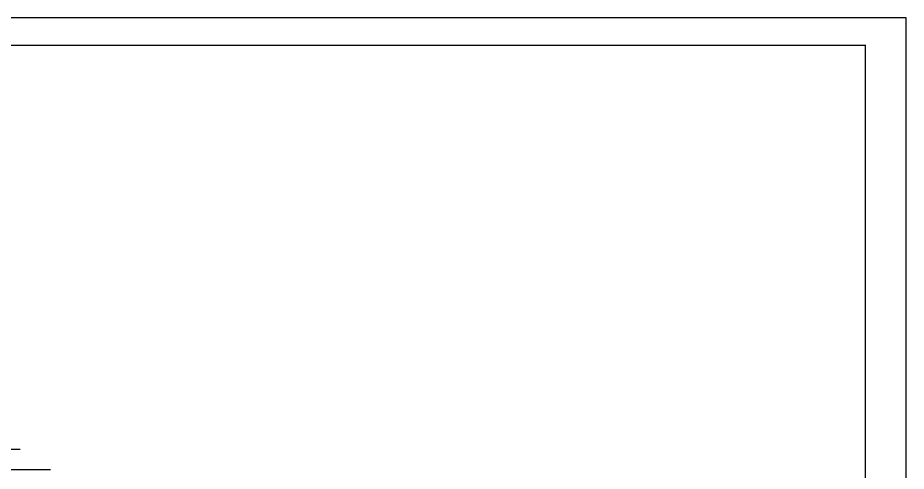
# Model space of a CAD drawing. Extents: x -1292 to 2908, y -1090 to 1828.
# Drawn here: x 720 to 2908, y 710 to 1828 of the extents above; entities that cross this region are included whole.
import ezdxf

# ---------------------------------------------------------------- set-up
doc = ezdxf.new("R2010")
doc.units = 0
doc.header["$MEASUREMENT"] = 0
doc.layers.add('TEXT', color=41, linetype='CONTINUOUS')
doc.layers.add('TK', color=1, linetype='CONTINUOUS')

msp = doc.modelspace()

# ---------------------------------------------------------------- linework, layer by layer
at = {"layer": 'TEXT', "linetype": 'CONTINUOUS'}
for p, q in [((481.1, 764.1), (725.7, 764.1)), ((481, 714.1), (800.5, 714.1))]:
    msp.add_line(p, q, dxfattribs=at)
at = {"layer": 'TK', "linetype": 'CONTINUOUS'}
for p, q in [((2907.9, 1827.7), (-1292.1, 1827.7)), ((2907.9, -1090.1), (2907.9, 1827.7)), ((-1042.1, 1759.9), (2807.9, 1759.9)), ((2807.9, -990.1), (2807.9, 1759.9))]:
    msp.add_line(p, q, dxfattribs=at)
at = {"layer": 'TK', "linetype": 'CONTINUOUS', "const_width": 2.5}
msp.add_lwpolyline([(-1042.1, 1759.9), (-1042.1, -990.1), (2807.9, -990.1), (2807.9, 1759.9), (-1042.1, 1759.9)], dxfattribs=at)

doc.saveas('drawing.dxf')
